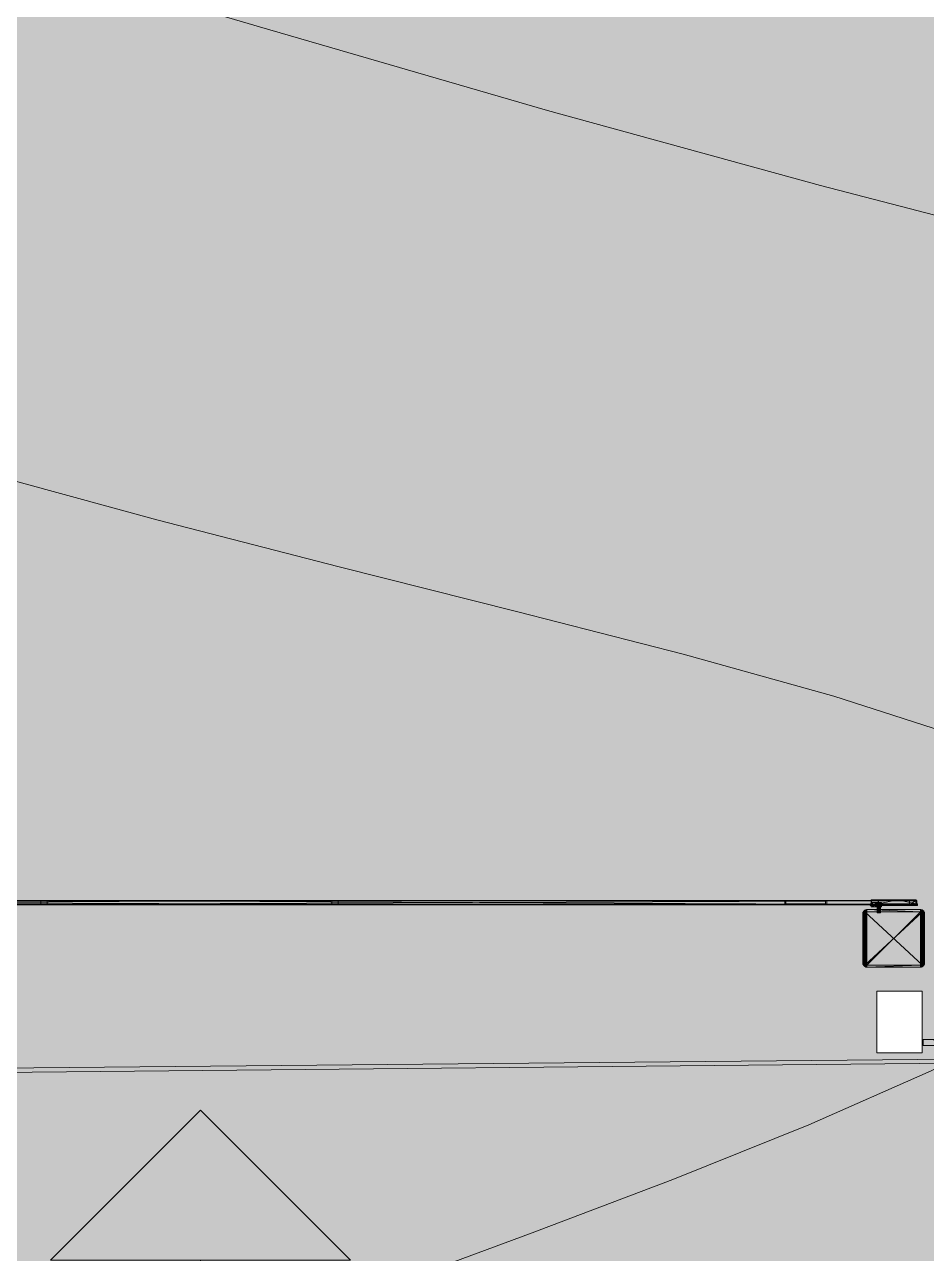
# Model space of a CAD drawing. Header units: millimetres. Extents: x 132836 to 1862386, y -330276 to -143438.
# Drawn here: x 418491 to 423754, y -272666 to -265493 of the extents above; entities that cross this region are included whole.
import ezdxf

# ---------------------------------------------------------------- set-up
doc = ezdxf.new("R2010")
doc.units = ezdxf.units.MM
doc.header["$MEASUREMENT"] = 0
doc.linetypes.add('HIDDEN', pattern=[0.375, 0.25, -0.125])
doc.linetypes.add('Wipeout_Contour', pattern=[1000, 0, -1000])
for name, color, linetype in [('Divers - Dessin général', 7, 'Continuous'), ('Nouveau_0', 7, 'Continuous'), ('Nouveau_CN_01_00', 7, 'Continuous'), ('Nouveau_CN_02_00', 7, 'Continuous'), ('Structure - Murs extérieurs', 7, 'Continuous')]:
    doc.layers.add(name, color=color, linetype=linetype)

# ---------------------------------------------------------------- blocks, each defined once
blk = doc.blocks.new('Ligne_6_7', base_point=(419517.5, -275066.1))
at = {"linetype": 'Continuous', "lineweight": 5, "true_color": 0x990000}
blk.add_hatch(color=14, dxfattribs=at).paths.add_polyline_path([(419517.5, -271830.4), (418642.5, -272705.4), (420392.5, -272705.4)])
at = {"color": 14, "linetype": 'Continuous', "lineweight": 5, "true_color": 0x990000}
for p, q in [((419517.5, -271830.4), (418642.5, -272705.4)), ((419517.5, -271830.4), (420392.5, -272705.4)), ((420392.5, -272705.4), (418642.5, -272705.4))]:
    blk.add_line(p, q, dxfattribs=at)
at = {"color": 12, "linetype": 'HIDDEN', "lineweight": 5, "true_color": 0xcc0000}
blk.add_line((419517.5, -275066.1), (419517.5, -272705.4), dxfattribs=at)

msp = doc.modelspace()

# ---------------------------------------------------------------- hatches: boundary and pattern name
at = {"linetype": 'Continuous', "lineweight": 0, "true_color": 0x6f6f6f}
h = msp.add_hatch(color=8, dxfattribs=at)
h.paths.add_polyline_path([(360547.961, -295062.571), (487920.34, -293826.868), (487920.34, -270902.734), (487462.568, -270902.734), (472913.119, -271040.575), (472913.119, -163437.635), (371855.719, -163437.635), (371855.719, -271040.575), (371882.482, -271040.57), (371882.665, -272000.514, -0.40942736), (367883.201, -275935.042), (360547.961, -275935.042)])
h.paths.add_polyline_path([(377135.103, -260639.953), (373845.103, -260639.953), (373845.103, -248364.953), (373845.103, -243089.974), (373845.103, -242189.974), (377135.103, -242189.974)], flags=0)
h.paths.add_polyline_path([(380202.952, -171995.57), (431505.799, -171995.57), (464309.564, -171995.57), (464309.564, -262465.571), (462925.553, -262565.571), (438593.575, -262550.571), (437925.553, -262550.571), (436549.587, -262550.571), (436549.587, -189810.571), (412055.061, -189810.571), (412055.061, -201780.57), (412055.061, -204495.57), (415454.069, -204495.57), (415454.069, -208495.57), (415454.069, -218295.57), (405655.061, -218295.57), (405655.061, -222495.57), (415474.561, -222495.57), (415474.561, -260810.571), (380202.952, -260810.571), (380202.952, -230015.57), (380202.952, -193810.571)], flags=0)
h.paths.add_polyline_path([(381436.562, -269433.913, -0.09031866), (381558.292, -268727.623, -0.20144873), (382612.158, -267592.74, -0.10421145), (383417.525, -267415.055), (384017.498, -267409.371, -0.10404461), (384824.873, -267571.244, -0.23825546), (385983.776, -268953.318, -0.05518862), (386036.355, -269390.334), (386038.45, -269611.438), (386050.565, -270890.267), (385792.102, -271892.761, -0.26794919), (384069.602, -272909.124), (383469.629, -272914.808, -0.19371746), (382078.771, -272370.185, -0.07056876), (381728.183, -271931.262, -0.1316525), (381450.772, -270933.845)], flags=0)
h.paths.add_polyline_path([(394027.271, -275599.002, -0.4157911), (392016.505, -273599.031), (392016.505, -273452.052), (392030.007, -267377.824, -0.3805567), (394016.505, -265609.826), (394094.233, -265609.826), (394094.233, -270609.826), (409094.233, -270609.826), (409094.233, -265609.826), (414055.71, -265609.826, -0.41421356), (415555.71, -267109.826), (415555.71, -273660.699, -0.34550161), (413836.804, -275433.432)], flags=0)
h.paths.add_polyline_path([(424209.612, -271504.083, -0.13447393), (423930.467, -270484.937), (423930.467, -268984.937, -0.41421356), (425930.467, -266984.937), (426530.467, -266984.937, -0.41421356), (428530.467, -268984.937), (428530.467, -270484.937, -0.12882035), (428273.55, -271465.581, -0.27093629), (426530.467, -272484.937), (425930.467, -272484.937, -0.26498)], flags=0)
h.paths.add_polyline_path([(436562.206, -273329.325), (436569.468, -267730.336, -0.09856151), (436800.237, -266943.721), (436817.2, -266951.545, -0.258849), (438654.998, -265605.827), (438652.661, -265587.294), (439337.088, -265587.294), (439337.088, -265687.294), (439337.088, -270687.294), (469237.088, -270687.294), (469237.088, -265687.294), (470907.523, -265687.294), (472885.813, -265687.294), (472885.813, -267687.294), (472885.813, -271062.255, 0.00134576), (472885.842, -271073.021), (472896.728, -273095.233, -0.41421356), (470907.523, -275105.97), (462184.053, -275105.97, -0.00518896), (462130.957, -275116.103), (454147.511, -275196.191), (438770.531, -275253.24, -0.38655333), (436572.608, -273475.385, -0.02518922)], flags=0)

# ---------------------------------------------------------------- linework, layer by layer
at = {"color": 7, "linetype": 'Continuous', "lineweight": 20, "flags": 128}
for points in [[(415733.349, -270606.21), (420283.152, -270606.21)], [(415733.349, -270627.746), (420283.152, -270606.21)], [(420284.097, -270608.61), (415740.301, -270608.61)], [(415740.301, -270610.603), (420284.097, -270627.81)], [(418585.914, -270608.61), (418584.968, -270606.21)], [(418622.786, -270606.21), (418584.968, -270606.21)], [(418584.968, -270606.21), (418584.968, -270630.21)], [(418585.914, -270608.61), (418584.968, -270630.21)], [(418622.786, -270606.21), (418585.914, -270608.61)], [(418621.841, -270608.61), (418585.914, -270608.61)], [(418585.914, -270608.61), (418585.914, -270627.81)], [(418621.841, -270608.746), (418585.914, -270608.61)], [(418585.914, -270608.61), (418621.841, -270608.61)], [(418585.914, -270627.81), (418585.914, -270608.61)], [(418621.841, -270608.61), (418622.786, -270606.21)], [(418621.841, -270608.61), (423165.637, -270608.61)], [(418621.841, -270627.81), (418621.841, -270608.61)], [(418621.841, -270608.61), (418621.841, -270627.81)], [(418622.786, -270630.21), (418621.841, -270608.61)], [(423165.637, -270610.603), (418621.841, -270627.81)], [(423172.589, -270606.21), (418622.786, -270606.21)], [(423172.589, -270627.746), (418622.786, -270606.21)], [(418622.786, -270606.21), (418622.786, -270630.21)], [(418724.988, -270605.01), (418696.623, -270606.21)], [(418696.623, -270605.01), (418696.623, -270606.21)], [(418724.988, -270605.01), (418696.623, -270605.01)], [(418724.988, -270606.21), (418696.623, -270606.21)], [(418724.988, -270606.21), (418724.988, -270605.01)], [(420180.95, -270605.01), (420209.315, -270606.21)], [(420180.95, -270606.21), (420180.95, -270605.01)], [(420180.95, -270605.01), (420209.315, -270605.01)], [(420180.95, -270606.21), (420209.315, -270606.21)], [(420209.315, -270605.01), (420209.315, -270606.21)], [(420283.152, -270606.21), (420320.97, -270606.21)], [(420283.152, -270606.21), (420320.024, -270608.61)], [(420284.097, -270608.61), (420283.152, -270606.21)], [(420283.152, -270606.21), (420283.152, -270630.21)], [(420283.152, -270630.21), (420284.097, -270608.61)], [(420284.097, -270608.61), (420320.024, -270608.61)], [(420284.097, -270608.746), (420320.024, -270608.61)], [(420284.097, -270627.81), (420284.097, -270608.61)], [(420320.024, -270608.61), (420284.097, -270608.61)], [(420284.097, -270608.61), (420284.097, -270627.81)], [(420320.024, -270608.61), (420320.97, -270606.21)], [(420320.024, -270608.61), (420320.024, -270627.81)], [(420320.024, -270608.61), (420320.97, -270630.21)], [(420320.024, -270627.81), (420320.024, -270608.61)], [(420320.97, -270606.21), (420320.97, -270630.21)], [(422928.892, -270606.21), (423172.589, -270606.21)], [(423172.589, -270608.494), (422928.892, -270609.648)], [(423140.633, -270608.61), (422934.129, -270608.61)], [(423172.589, -270606.21), (422962.439, -270606.21)], [(423165.637, -270608.61), (423692.101, -270608.61)], [(423692.101, -270608.61), (423165.637, -270610.603)], [(423693.049, -270606.21), (423172.589, -270606.21)], [(423474.349, -270601.41), (423453.541, -270601.41), (423432.745, -270601.41)], [(423432.745, -270625.41), (423432.745, -270601.41)], [(423434.629, -270606.21), (423432.745, -270601.41)], [(423434.629, -270606.21), (423432.745, -270625.41)], [(423474.349, -270601.41), (423434.629, -270606.21)], [(423453.541, -270601.41), (423434.629, -270606.21)], [(423472.453, -270606.21), (423434.629, -270606.21)], [(423434.629, -270630.21), (423434.629, -270606.21)], [(423472.453, -270606.21), (423474.349, -270601.41)], [(423472.453, -270606.21), (423472.453, -270630.21)], [(423474.349, -270625.41), (423472.453, -270606.21)], [(423474.349, -270601.41), (423584.641, -270601.41), (423694.933, -270601.41)], [(423694.933, -270625.41), (423584.641, -270601.41), (423474.349, -270625.41)], [(423474.349, -270601.41), (423474.349, -270625.41)], [(423693.049, -270606.21), (423655.225, -270630.21)], [(423655.225, -270606.21), (423655.225, -270630.21)], [(423693.049, -270606.21), (423655.225, -270606.21)], [(423692.101, -270608.61), (423692.101, -270627.81)], [(423698.557, -270630.21), (423693.049, -270606.21)], [(423698.557, -270606.21), (423693.049, -270606.21)], [(423693.049, -270630.21), (423693.049, -270606.21)], [(423693.049, -270606.21), (423693.049, -270630.21)], [(423694.933, -270601.41), (423694.933, -270625.41)], [(423698.557, -270630.21), (423698.557, -270606.21)], [(415733.349, -270630.21), (420283.152, -270630.21)], [(420284.097, -270627.81), (415740.301, -270627.81)], [(418621.841, -270627.81), (418584.968, -270630.21)], [(418585.914, -270627.81), (418584.968, -270630.21)], [(418622.786, -270630.21), (418584.968, -270630.21)], [(418585.914, -270627.81), (418621.841, -270627.81)], [(418621.841, -270627.81), (418585.914, -270627.81)], [(418621.841, -270627.81), (423165.637, -270627.81)], [(418622.786, -270630.21), (418621.841, -270627.81)], [(423172.589, -270630.21), (418622.786, -270630.21)], [(419905.211, -270631.41), (420109.257, -270630.21)], [(419905.211, -270630.21), (419905.211, -270631.41)], [(419905.211, -270630.21), (420109.257, -270630.21)], [(420109.257, -270631.41), (419905.211, -270631.41)], [(420109.257, -270630.21), (420109.257, -270631.41)], [(420137.622, -270630.21), (420109.257, -270630.21)], [(420109.257, -270631.243), (420137.622, -270631.41)], [(420137.622, -270631.41), (420109.257, -270631.41)], [(420137.622, -270631.41), (420137.622, -270630.21)], [(420283.152, -270630.21), (420284.097, -270627.81)], [(420283.152, -270630.21), (420320.97, -270630.21)], [(420320.024, -270627.81), (420284.097, -270627.81)], [(420284.097, -270627.81), (420320.024, -270627.81)], [(420284.097, -270627.81), (420320.97, -270630.21)], [(420320.024, -270627.81), (420320.97, -270630.21)], [(422928.892, -270630.21), (423146.515, -270630.21)], [(423165.637, -270625.952), (422934.129, -270625.076)], [(423165.637, -270627.81), (422934.129, -270627.81)], [(423165.637, -270627.81), (422965.875, -270627.81)], [(423165.637, -270627.81), (423692.101, -270627.81)], [(423693.049, -270630.21), (423172.589, -270627.746)], [(423693.049, -270630.21), (423172.589, -270630.21)], [(423383.377, -270971.406), (423383.557, -270679.878)], [(423384.169, -270977.226), (423383.557, -270679.878)], [(423383.557, -270974.142), (423383.557, -270679.878)], [(423384.169, -270977.226), (423384.169, -270676.794)], [(423385.189, -270980.202), (423384.169, -270676.794)], [(423385.189, -270980.202), (423385.189, -270673.818)], [(423386.569, -270983.022), (423385.189, -270673.818)], [(423386.569, -270983.022), (423388.321, -270668.382)], [(423386.569, -270983.022), (423386.569, -270670.998)], [(423388.321, -270985.638), (423388.321, -270668.382)], [(423390.397, -270988.002), (423388.321, -270668.382)], [(423390.397, -270988.002), (423390.397, -270666.018)], [(423392.749, -270990.078), (423390.397, -270666.018)], [(423392.749, -270990.078), (423395.365, -270662.202)], [(423392.749, -270990.078), (423392.749, -270663.954)], [(423396.985, -270677.01), (423395.365, -270662.202)], [(423397.861, -270675.702), (423395.365, -270662.202)], [(423395.785, -270679.902), (423395.365, -270662.202)], [(423396.289, -270678.414), (423395.365, -270662.202)], [(423395.377, -270683.01), (423395.365, -270662.202)], [(423395.485, -270681.45), (423395.365, -270662.202)], [(423395.365, -270991.818), (423395.377, -270971.01), (423395.377, -270683.01), (423395.485, -270681.45), (423395.785, -270679.902), (423396.289, -270678.414), (423396.985, -270677.01), (423397.861, -270675.702), (423398.893, -270674.526), (423400.081, -270673.494), (423401.377, -270672.618), (423402.793, -270671.922), (423404.269, -270671.418), (423405.817, -270671.118), (423407.377, -270671.01), (423719.377, -270671.01)], [(423395.377, -270671.01), (423731.377, -270983.01)], [(423395.377, -270671.01), (423395.377, -270983.01)], [(423395.377, -270983.01), (423395.377, -270671.01)], [(423395.377, -270671.01), (423731.377, -270671.01)], [(423395.377, -270671.01), (423731.377, -270671.01)], [(423395.377, -270671.01), (423731.377, -270671.01)], [(423395.377, -270983.01), (423731.377, -270671.01)], [(423395.377, -270671.01), (423395.377, -270983.01)], [(423395.377, -270683.01), (423395.377, -270971.01), (423395.485, -270972.582)], [(423395.785, -270974.118), (423395.485, -270681.45)], [(423395.485, -270972.582), (423395.485, -270681.45)], [(423396.289, -270975.606), (423395.785, -270679.902)], [(423395.785, -270974.118), (423395.785, -270679.902)], [(423396.289, -270975.606), (423396.289, -270678.414)], [(423396.985, -270977.01), (423396.289, -270678.414)], [(423397.861, -270978.318), (423396.985, -270677.01)], [(423396.985, -270977.01), (423396.985, -270677.01)], [(423397.861, -270675.702), (423398.185, -270660.81)], [(423397.861, -270978.318), (423397.861, -270675.702)], [(423398.893, -270979.494), (423397.861, -270675.702)], [(423398.893, -270674.526), (423398.185, -270660.81)], [(423400.081, -270673.494), (423398.185, -270660.81)], [(423398.893, -270979.494), (423398.893, -270674.526)], [(423400.081, -270980.526), (423398.893, -270674.526)], [(423400.081, -270673.494), (423401.161, -270659.802)], [(423401.377, -270981.402), (423400.081, -270673.494)], [(423400.081, -270980.526), (423400.081, -270673.494)], [(423402.793, -270671.922), (423401.161, -270659.802)], [(423401.377, -270672.618), (423401.161, -270659.802)], [(423402.793, -270982.098), (423401.377, -270672.618)], [(423401.377, -270981.402), (423401.377, -270672.618)], [(423402.793, -270671.922), (423404.245, -270659.19)], [(423402.793, -270982.098), (423402.793, -270671.922)], [(423404.269, -270982.602), (423402.793, -270671.922)], [(423405.817, -270671.118), (423404.245, -270659.19)], [(423404.269, -270671.418), (423404.245, -270659.19)], [(423404.269, -270982.602), (423404.269, -270671.418)], [(423405.817, -270982.914), (423404.269, -270671.418)], [(423405.817, -270671.118), (423406.993, -270659.01)], [(423405.817, -270982.914), (423405.817, -270671.118)], [(423407.377, -270983.01), (423405.817, -270671.118)], [(423406.993, -270659.01), (423719.377, -270671.01), (423720.949, -270671.118), (423722.485, -270671.418), (423723.973, -270671.922), (423725.377, -270672.618), (423726.685, -270673.494), (423727.861, -270674.526), (423728.905, -270675.702), (423729.769, -270677.01), (423730.465, -270678.414), (423730.969, -270679.902), (423731.281, -270681.45), (423731.377, -270683.01), (423731.377, -270971.01), (423731.389, -270991.818)], [(423407.377, -270671.01), (423406.993, -270659.01)], [(423407.377, -270983.01), (423719.377, -270671.01)], [(423407.377, -270983.01), (423407.377, -270671.01)], [(423425.185, -270635.01), (423425.185, -270630.21), (423425.185, -270625.41)], [(423425.185, -270625.41), (423432.745, -270625.41)], [(423432.745, -270625.41), (423425.185, -270630.21)], [(423425.185, -270630.21), (423434.629, -270630.21), (423472.453, -270630.21), (423481.909, -270630.21)], [(423434.629, -270630.21), (423425.185, -270635.01)], [(423481.909, -270630.21), (423425.185, -270635.01)], [(423481.909, -270635.01), (423425.185, -270635.01)], [(423461.377, -270642.21), (423431.377, -270618.21)], [(423461.377, -270618.21), (423431.377, -270618.21)], [(423431.377, -270618.21), (423431.377, -270642.21)], [(423431.377, -270642.21), (423461.377, -270642.21)], [(423434.629, -270630.21), (423432.745, -270625.41)], [(423472.453, -270626.095), (423434.629, -270630.21)], [(423440.461, -270618.21), (423461.377, -270618.21)], [(423440.461, -270618.21), (423461.377, -270618.21)], [(423461.377, -270618.21), (423440.461, -270642.21)], [(423440.461, -270642.21), (423440.461, -270618.21)], [(423440.461, -270642.21), (423461.377, -270642.21)], [(423461.377, -270618.21), (423491.377, -270618.21)], [(423491.377, -270642.21), (423461.377, -270618.21)], [(423461.377, -270642.21), (423461.377, -270618.21)], [(423461.377, -270642.21), (423461.377, -270618.21)], [(423461.377, -270642.21), (423491.377, -270642.21)], [(423466.813, -270630.09), (423467.173, -270627.834), (423468.169, -270626.286), (423469.717, -270625.674)], [(423467.173, -270627.606), (423466.813, -270630.09)], [(423466.813, -270678.21), (423466.813, -270654.21), (423466.813, -270651.066), (423466.813, -270647.97), (423466.813, -270644.982), (423466.813, -270642.15), (423466.813, -270639.522), (423466.813, -270637.158), (423466.813, -270635.07), (423466.813, -270633.318), (423466.813, -270631.926), (423466.813, -270630.906), (423466.813, -270630.294), (423466.813, -270630.09)], [(423466.813, -270630.09), (423467.113, -270632.574)], [(423466.813, -270630.294), (423467.113, -270632.766), (423468.037, -270635.082), (423469.537, -270637.074), (423471.517, -270638.61), (423473.809, -270639.594), (423476.293, -270639.954), (423478.777, -270639.666), (423481.105, -270638.742), (423483.121, -270637.242), (423484.669, -270635.286), (423485.653, -270633.006), (423486.013, -270630.534)], [(423467.113, -270632.574), (423466.813, -270630.294)], [(423466.813, -270630.906), (423467.113, -270633.318), (423468.037, -270635.574), (423469.537, -270637.518), (423471.517, -270639.018), (423473.809, -270639.978), (423476.293, -270640.326), (423478.777, -270640.038), (423481.105, -270639.138), (423483.121, -270637.686), (423484.669, -270635.778), (423485.653, -270633.546), (423486.013, -270631.146)], [(423468.037, -270634.902), (423467.113, -270632.766), (423466.813, -270630.906)], [(423466.813, -270631.926), (423467.113, -270634.23), (423468.037, -270636.378), (423469.537, -270638.238), (423471.517, -270639.678), (423473.809, -270640.59), (423476.293, -270640.926), (423478.777, -270640.65), (423481.105, -270639.786), (423483.121, -270638.406), (423484.669, -270636.582), (423485.653, -270634.446), (423486.013, -270632.154)], [(423469.537, -270636.906), (423468.037, -270635.082), (423467.113, -270633.318), (423466.813, -270631.926)], [(423466.813, -270678.21), (423467.113, -270654.294), (423467.113, -270651.39), (423467.113, -270648.618), (423467.113, -270645.93), (423467.113, -270643.398), (423467.113, -270641.046), (423467.113, -270638.922), (423467.113, -270637.05), (423467.113, -270635.478), (423467.113, -270634.23), (423467.113, -270633.318), (423467.113, -270632.766), (423467.113, -270632.574)], [(423466.813, -270633.318), (423467.113, -270635.478), (423468.037, -270637.494), (423469.537, -270639.246), (423471.517, -270640.59), (423473.809, -270641.442), (423476.293, -270641.754), (423478.777, -270641.502), (423481.105, -270640.698), (423483.121, -270639.39), (423484.669, -270637.686), (423485.653, -270635.682), (423486.013, -270633.534)], [(423469.537, -270637.074), (423468.037, -270635.574), (423467.113, -270634.23), (423466.813, -270633.318)], [(423466.813, -270635.07), (423467.113, -270637.05), (423468.037, -270638.898), (423469.537, -270640.494), (423471.517, -270641.73), (423473.809, -270642.522), (423476.293, -270642.798), (423478.777, -270642.57), (423481.105, -270641.826), (423483.121, -270640.638), (423484.669, -270639.066), (423485.653, -270637.242), (423486.013, -270635.262)], [(423469.537, -270637.518), (423468.037, -270636.378), (423467.113, -270635.478), (423466.813, -270635.07)], [(423469.537, -270638.238), (423468.037, -270637.494), (423467.113, -270637.05), (423466.813, -270637.158)], [(423466.813, -270637.158), (423467.113, -270638.922), (423468.037, -270640.566), (423469.537, -270641.994), (423471.517, -270643.086), (423473.809, -270643.794), (423476.293, -270644.046), (423478.777, -270643.83), (423481.105, -270643.17), (423483.121, -270642.114), (423484.669, -270640.722), (423485.653, -270639.09), (423486.013, -270637.326)], [(423469.537, -270639.246), (423468.037, -270638.898), (423467.113, -270638.922), (423466.813, -270639.522)], [(423466.813, -270639.522), (423467.113, -270641.046), (423468.037, -270642.462), (423469.537, -270643.686), (423471.517, -270644.634), (423473.809, -270645.234), (423476.293, -270645.462), (423478.777, -270645.282), (423481.105, -270644.706), (423483.121, -270643.794), (423484.669, -270642.594), (423485.653, -270641.19), (423486.013, -270639.678)], [(423469.537, -270640.494), (423468.037, -270640.566), (423467.113, -270641.046), (423466.813, -270642.15)], [(423471.517, -270641.73), (423469.537, -270641.994), (423468.037, -270642.462), (423467.113, -270643.398), (423466.813, -270644.982)], [(423466.813, -270642.15), (423467.113, -270643.398), (423468.037, -270644.562), (423469.537, -270645.57), (423471.517, -270646.35), (423473.809, -270646.842), (423476.293, -270647.022), (423478.777, -270646.878), (423481.105, -270646.41), (423483.121, -270645.654), (423484.669, -270644.67), (423485.653, -270643.518), (423486.013, -270642.27)], [(423471.517, -270643.086), (423469.537, -270643.686), (423468.037, -270644.562), (423467.113, -270645.93), (423466.813, -270647.97)], [(423466.813, -270644.982), (423467.113, -270645.93), (423468.037, -270646.83), (423469.537, -270647.598), (423471.517, -270648.186), (423473.809, -270648.57), (423476.293, -270648.702), (423478.777, -270648.594), (423481.105, -270648.234), (423483.121, -270647.658), (423484.669, -270646.914), (423485.653, -270646.026), (423486.013, -270645.078)], [(423469.537, -270645.57), (423468.037, -270646.83), (423467.113, -270648.618), (423466.813, -270651.066)], [(423469.537, -270647.598), (423468.037, -270649.218), (423467.113, -270651.39), (423466.813, -270654.21)], [(423466.813, -270647.97), (423467.113, -270648.618), (423468.037, -270649.218), (423469.537, -270649.734), (423471.517, -270650.142), (423473.809, -270650.394), (423476.293, -270650.49), (423478.777, -270650.418), (423481.105, -270650.166), (423483.121, -270649.782), (423484.669, -270649.266), (423485.653, -270648.678), (423486.013, -270648.03)], [(423466.813, -270651.066), (423467.113, -270651.39), (423468.037, -270651.69), (423469.537, -270651.954), (423471.517, -270652.158), (423473.809, -270652.29), (423476.293, -270652.338), (423478.777, -270652.29), (423481.105, -270652.17), (423483.121, -270651.978), (423484.669, -270651.726), (423485.653, -270651.414), (423486.013, -270651.09)], [(423466.813, -270654.21), (423467.113, -270654.294), (423468.037, -270654.366), (423469.537, -270654.426), (423471.517, -270654.486), (423473.809, -270654.51), (423476.293, -270654.522), (423478.777, -270654.51), (423481.105, -270654.486), (423483.121, -270654.438), (423484.669, -270654.366), (423485.653, -270654.294), (423486.013, -270654.21)], [(423466.813, -270678.21), (423467.113, -270678.21), (423468.037, -270678.21), (423469.537, -270678.21), (423471.517, -270678.21), (423473.809, -270678.21), (423476.293, -270678.21), (423478.777, -270678.21), (423481.105, -270678.21), (423483.121, -270678.21), (423484.669, -270678.21), (423485.653, -270678.21), (423486.013, -270678.21)], [(423466.813, -270678.21), (423467.113, -270678.21), (423468.037, -270678.21), (423469.537, -270678.21), (423471.517, -270678.21), (423473.809, -270678.21), (423476.293, -270678.21), (423478.777, -270678.21), (423481.105, -270678.21), (423483.121, -270678.21), (423484.669, -270678.21), (423485.653, -270678.21), (423486.013, -270678.21)], [(423486.001, -270630.413), (423485.725, -270628.062), (423484.789, -270625.758), (423483.289, -270623.754), (423481.321, -270622.218), (423479.017, -270621.234), (423476.545, -270620.874), (423474.049, -270621.174), (423471.721, -270622.098), (423469.717, -270623.586), (423468.169, -270625.542), (423467.173, -270627.834), (423466.826, -270630.202)], [(423466.828, -270630.217), (423467.173, -270628.506), (423468.169, -270627.498), (423469.717, -270627.462)], [(423485.961, -270630.691), (423485.725, -270628.734), (423484.789, -270626.49), (423483.289, -270624.546), (423481.321, -270623.046), (423479.017, -270622.086), (423476.545, -270621.738), (423474.049, -270622.026), (423471.721, -270622.926), (423469.717, -270624.378), (423468.169, -270626.286), (423467.173, -270628.506), (423466.868, -270630.542)], [(423466.882, -270630.662), (423467.173, -270629.634), (423468.169, -270629.166), (423469.717, -270629.706)], [(423485.892, -270631.168), (423485.725, -270629.85), (423484.789, -270627.69), (423483.289, -270625.83), (423481.321, -270624.402), (423479.017, -270623.478), (423476.545, -270623.154), (423474.049, -270623.418), (423471.721, -270624.282), (423469.717, -270625.674), (423468.169, -270627.498), (423467.173, -270629.634), (423466.938, -270631.128)], [(423466.99, -270631.554), (423467.173, -270631.17), (423468.169, -270631.266), (423469.717, -270632.37)], [(423485.791, -270631.863), (423485.725, -270631.374), (423484.789, -270629.358), (423483.289, -270627.606), (423481.321, -270626.262), (423479.017, -270625.41), (423476.545, -270625.098), (423474.049, -270625.35), (423471.721, -270626.154), (423469.717, -270627.462), (423468.169, -270629.166), (423467.173, -270631.17), (423467.04, -270631.966)], [(423467.173, -270627.606), (423467.113, -270632.574)], [(423467.113, -270632.574), (423468.037, -270634.902)], [(423467.113, -270678.21), (423468.037, -270654.366), (423468.037, -270651.69), (423468.037, -270649.218), (423468.037, -270646.83), (423468.037, -270644.562), (423468.037, -270642.462), (423468.037, -270640.566), (423468.037, -270638.898), (423468.037, -270637.494), (423468.037, -270636.378), (423468.037, -270635.574), (423468.037, -270635.082), (423468.037, -270634.902)], [(423469.537, -270649.734), (423468.037, -270651.69), (423467.113, -270654.294)], [(423467.113, -270678.21), (423467.113, -270654.294)], [(423467.173, -270627.606), (423468.169, -270625.542), (423469.717, -270624.378)], [(423468.169, -270625.302), (423467.173, -270627.606)], [(423467.173, -270632.725), (423467.173, -270631.17), (423467.173, -270629.634), (423467.173, -270628.506), (423467.173, -270627.834), (423467.173, -270627.606)], [(423467.173, -270627.606), (423468.037, -270634.902)], [(423485.575, -270632.996), (423484.789, -270631.434), (423483.289, -270629.838), (423481.321, -270628.614), (423479.017, -270627.822), (423476.545, -270627.534), (423474.049, -270627.774), (423471.721, -270628.518), (423469.717, -270629.706), (423468.169, -270631.266), (423467.259, -270632.943)], [(423467.376, -270633.236), (423468.169, -270633.762), (423469.717, -270635.406)], [(423485.013, -270634.312), (423484.789, -270633.918), (423483.289, -270632.49), (423481.321, -270631.398), (423479.017, -270630.69), (423476.545, -270630.438), (423474.049, -270630.642), (423471.721, -270631.302), (423469.717, -270632.37), (423468.169, -270633.762), (423467.815, -270634.342)], [(423468.169, -270625.302), (423468.037, -270634.902)], [(423468.037, -270634.902), (423469.537, -270636.906)], [(423469.537, -270651.954), (423468.037, -270654.366)], [(423468.037, -270678.21), (423468.037, -270654.366)], [(423469.537, -270654.426), (423468.037, -270678.21)], [(423469.717, -270623.334), (423468.169, -270625.302)], [(423468.169, -270625.302), (423469.717, -270623.586)], [(423468.169, -270635.078), (423468.169, -270633.762), (423468.169, -270631.266), (423468.169, -270629.166), (423468.169, -270627.498), (423468.169, -270626.286), (423468.169, -270625.542), (423468.169, -270625.302)], [(423468.169, -270625.302), (423469.537, -270636.906)], [(423483.94, -270636.045), (423483.289, -270635.514), (423481.321, -270634.566), (423479.017, -270633.966), (423476.545, -270633.75), (423474.049, -270633.93), (423471.721, -270634.494), (423469.717, -270635.406), (423468.893, -270636.045)], [(423469.717, -270623.334), (423469.537, -270636.906)], [(423469.537, -270678.21), (423469.537, -270654.426), (423469.537, -270651.954), (423469.537, -270649.734), (423469.537, -270647.598), (423469.537, -270645.57), (423469.537, -270643.686), (423469.537, -270641.994), (423469.537, -270640.494), (423469.537, -270639.246), (423469.537, -270638.238), (423469.537, -270637.518), (423469.537, -270637.074), (423469.537, -270636.906)], [(423469.537, -270636.906), (423471.517, -270638.61), (423473.809, -270639.978), (423476.293, -270640.926)], [(423469.537, -270637.074), (423471.517, -270639.018), (423473.809, -270640.59), (423476.293, -270641.754)], [(423469.537, -270637.518), (423471.517, -270639.678), (423473.809, -270641.442), (423476.293, -270642.798)], [(423486.013, -270654.21), (423485.653, -270651.414), (423484.669, -270649.266), (423483.121, -270647.658), (423481.105, -270646.41), (423478.777, -270645.282), (423476.293, -270644.046), (423473.809, -270642.522), (423471.517, -270640.59), (423469.537, -270638.238)], [(423485.653, -270654.294), (423484.669, -270651.726), (423483.121, -270649.782), (423481.105, -270648.234), (423478.777, -270646.878), (423476.293, -270645.462), (423473.809, -270643.794), (423471.517, -270641.73), (423469.537, -270639.246)], [(423481.105, -270654.486), (423478.777, -270652.29), (423476.293, -270650.49), (423473.809, -270648.57), (423471.517, -270646.35), (423469.537, -270643.686)], [(423478.777, -270654.51), (423476.293, -270652.338), (423473.809, -270650.394), (423471.517, -270648.186), (423469.537, -270645.57)], [(423476.293, -270654.522), (423473.809, -270652.29), (423471.517, -270650.142), (423469.537, -270647.598)], [(423473.809, -270654.51), (423471.517, -270652.158), (423469.537, -270649.734)], [(423471.517, -270654.486), (423469.537, -270651.954)], [(423471.517, -270678.21), (423469.537, -270654.426)], [(423476.545, -270620.61), (423474.049, -270621.174), (423471.721, -270622.926), (423469.717, -270625.674)], [(423476.545, -270620.874), (423474.049, -270622.026), (423471.721, -270624.282), (423469.717, -270627.462)], [(423474.049, -270620.91), (423471.721, -270622.098), (423469.717, -270624.378)], [(423476.545, -270621.738), (423474.049, -270623.418), (423471.721, -270626.154), (423469.717, -270629.706)], [(423471.721, -270621.834), (423469.717, -270623.586)], [(423476.545, -270623.154), (423474.049, -270625.35), (423471.721, -270628.518), (423469.717, -270632.37)], [(423469.717, -270637.048), (423469.717, -270635.406), (423469.717, -270632.37), (423469.717, -270629.706), (423469.717, -270627.462), (423469.717, -270625.674), (423469.717, -270624.378), (423469.717, -270623.586), (423469.717, -270623.334)], [(423469.717, -270623.334), (423471.517, -270638.466)], [(423476.545, -270625.098), (423474.049, -270627.774), (423471.721, -270631.302), (423469.717, -270635.406)], [(423476.545, -270627.534), (423474.049, -270630.642), (423471.721, -270634.494), (423470.305, -270637.511)], [(423481.624, -270638.2), (423481.321, -270638.082), (423479.017, -270637.578), (423476.545, -270637.398), (423474.049, -270637.554), (423471.721, -270638.01), (423471.192, -270638.21)], [(423476.545, -270630.438), (423474.049, -270633.93), (423471.721, -270638.01), (423471.514, -270638.463)], [(423471.721, -270621.834), (423471.517, -270638.466)], [(423471.517, -270678.21), (423471.517, -270654.486), (423471.517, -270652.158), (423471.517, -270650.142), (423471.517, -270648.186), (423471.517, -270646.35), (423471.517, -270644.634), (423471.517, -270643.086), (423471.517, -270641.73), (423471.517, -270640.59), (423471.517, -270639.678), (423471.517, -270639.018), (423471.517, -270638.61), (423471.517, -270638.466)], [(423471.517, -270638.466), (423473.809, -270639.594), (423476.293, -270640.326)], [(423471.517, -270638.466), (423473.809, -270639.45), (423473.809, -270639.594), (423473.809, -270639.978), (423473.809, -270640.59), (423473.809, -270641.442), (423473.809, -270642.522), (423473.809, -270643.794), (423473.809, -270645.234), (423473.809, -270646.842), (423473.809, -270648.57), (423473.809, -270650.394), (423473.809, -270652.29), (423473.809, -270654.51), (423473.809, -270678.21)], [(423471.517, -270638.466), (423473.809, -270639.45)], [(423484.669, -270654.366), (423483.121, -270651.978), (423481.105, -270650.166), (423478.777, -270648.594), (423476.293, -270647.022), (423473.809, -270645.234), (423471.517, -270643.086)], [(423483.121, -270654.438), (423481.105, -270652.17), (423478.777, -270650.418), (423476.293, -270648.702), (423473.809, -270646.842), (423471.517, -270644.634)], [(423473.809, -270678.21), (423471.517, -270654.486)], [(423474.049, -270620.91), (423471.721, -270621.834)], [(423471.721, -270638.553), (423471.721, -270638.01), (423471.721, -270634.494), (423471.721, -270631.302), (423471.721, -270628.518), (423471.721, -270626.154), (423471.721, -270624.282), (423471.721, -270622.926), (423471.721, -270622.098), (423471.721, -270621.834)], [(423471.721, -270621.834), (423473.809, -270639.45)], [(423474.349, -270625.41), (423472.453, -270630.21)], [(423481.909, -270625.41), (423472.453, -270630.21)], [(423479.017, -270630.69), (423476.545, -270633.75), (423474.049, -270637.554), (423473.164, -270639.173)], [(423474.049, -270620.91), (423473.809, -270639.45)], [(423478.777, -270678.21), (423476.293, -270654.522), (423476.293, -270652.338), (423476.293, -270650.49), (423476.293, -270648.702), (423476.293, -270647.022), (423476.293, -270645.462), (423476.293, -270644.046), (423476.293, -270642.798), (423476.293, -270641.754), (423476.293, -270640.926), (423476.293, -270640.326), (423476.293, -270639.954), (423476.293, -270639.81), (423473.809, -270639.45)], [(423473.809, -270639.45), (423476.293, -270639.954)], [(423473.809, -270639.45), (423476.293, -270639.81)], [(423476.293, -270678.21), (423473.809, -270654.51)], [(423476.545, -270620.61), (423474.049, -270620.91), (423474.049, -270621.174), (423474.049, -270622.026), (423474.049, -270623.418), (423474.049, -270625.35), (423474.049, -270627.774), (423474.049, -270630.642), (423474.049, -270633.93), (423474.049, -270637.554), (423474.049, -270639.485)], [(423474.049, -270620.91), (423476.293, -270639.81)], [(423474.349, -270625.41), (423481.909, -270625.41)], [(423475.162, -270639.646), (423476.545, -270637.398), (423479.017, -270633.966), (423481.321, -270631.398), (423483.289, -270629.838), (423484.789, -270629.358), (423485.725, -270629.85), (423485.946, -270630.792)], [(423476.545, -270620.61), (423476.293, -270639.81)], [(423476.293, -270640.926), (423478.777, -270640.038), (423481.105, -270638.742), (423483.121, -270637.086)], [(423476.293, -270641.754), (423478.777, -270640.65), (423481.105, -270639.138), (423483.121, -270637.242)], [(423476.293, -270642.798), (423478.777, -270641.502), (423481.105, -270639.786), (423483.121, -270637.686)], [(423476.293, -270644.046), (423478.777, -270642.57), (423481.105, -270640.698), (423483.121, -270638.406)], [(423476.293, -270640.326), (423478.777, -270639.666), (423481.105, -270638.586)], [(423476.293, -270639.954), (423478.777, -270639.51)], [(423476.293, -270639.81), (423478.777, -270639.51)], [(423476.293, -270678.21), (423476.293, -270654.522)], [(423476.413, -270651.078), (423476.413, -270654.21)], [(423483.289, -270625.83), (423481.321, -270623.046), (423479.017, -270621.234), (423476.545, -270620.61)], [(423476.545, -270620.61), (423476.545, -270620.874), (423476.545, -270621.738), (423476.545, -270623.154), (423476.545, -270625.098), (423476.545, -270627.534), (423476.545, -270630.438), (423476.545, -270633.75), (423476.545, -270637.398), (423476.545, -270639.779)], [(423479.017, -270620.97), (423476.545, -270620.61)], [(423476.545, -270620.61), (423478.777, -270639.51)], [(423483.289, -270627.606), (423481.321, -270624.402), (423479.017, -270622.086), (423476.545, -270620.874)], [(423483.289, -270629.838), (423481.321, -270626.262), (423479.017, -270623.478), (423476.545, -270621.738)], [(423481.321, -270628.614), (423479.017, -270625.41), (423476.545, -270623.154)], [(423481.321, -270631.398), (423479.017, -270627.822), (423476.545, -270625.098)], [(423479.017, -270630.69), (423476.545, -270627.534)], [(423477.661, -270639.645), (423479.017, -270637.578), (423481.321, -270634.566), (423483.289, -270632.49), (423484.789, -270631.434), (423485.725, -270631.374), (423485.826, -270631.617)], [(423479.017, -270620.97), (423478.777, -270639.51)], [(423478.777, -270639.51), (423481.105, -270638.586)], [(423478.777, -270643.83), (423481.105, -270641.826), (423483.121, -270639.39)], [(423478.777, -270678.21), (423478.777, -270654.51), (423478.777, -270652.29), (423478.777, -270650.418), (423478.777, -270648.594), (423478.777, -270646.878), (423478.777, -270645.282), (423478.777, -270643.83), (423478.777, -270642.57), (423478.777, -270641.502), (423478.777, -270640.65), (423478.777, -270640.038), (423478.777, -270639.666), (423478.777, -270639.51)], [(423486.013, -270651.09), (423485.653, -270648.678), (423484.669, -270646.914), (423483.121, -270645.654), (423481.105, -270644.706), (423478.777, -270643.83)], [(423481.105, -270678.21), (423478.777, -270654.51)], [(423479.017, -270620.97), (423479.017, -270621.234), (423479.017, -270622.086), (423479.017, -270623.478), (423479.017, -270625.41), (423479.017, -270627.822), (423479.017, -270630.69), (423479.017, -270633.966), (423479.017, -270637.578), (423479.017, -270639.415)], [(423483.289, -270624.546), (423481.321, -270622.218), (423479.017, -270620.97)], [(423479.017, -270620.97), (423481.105, -270638.586)], [(423480.933, -270638.654), (423481.321, -270638.082), (423483.289, -270635.514), (423484.789, -270633.918), (423485.338, -270633.552)], [(423481.321, -270621.954), (423481.105, -270638.586)], [(423481.105, -270638.586), (423483.121, -270637.086)], [(423481.105, -270638.586), (423481.105, -270638.742), (423481.105, -270639.138), (423481.105, -270639.786), (423481.105, -270640.698), (423481.105, -270641.826), (423481.105, -270643.17), (423481.105, -270644.706), (423481.105, -270646.41), (423481.105, -270648.234), (423481.105, -270650.166), (423481.105, -270652.17), (423481.105, -270654.486), (423481.105, -270678.21)], [(423481.105, -270643.17), (423483.121, -270640.638)], [(423486.013, -270648.03), (423485.653, -270646.026), (423484.669, -270644.67), (423483.121, -270643.794), (423481.105, -270643.17)], [(423483.121, -270678.21), (423481.105, -270654.486)], [(423481.321, -270621.954), (423481.321, -270622.218), (423481.321, -270623.046), (423481.321, -270624.402), (423481.321, -270626.262), (423481.321, -270628.614), (423481.321, -270631.398), (423481.321, -270634.566), (423481.321, -270638.082), (423481.321, -270638.425)], [(423483.289, -270623.754), (423481.321, -270621.954)], [(423481.321, -270621.954), (423483.121, -270637.086)], [(423483.289, -270623.514), (423481.321, -270621.954)], [(423481.909, -270625.41), (423702.505, -270625.41)], [(423702.505, -270630.21), (423481.909, -270625.41)], [(423481.909, -270625.41), (423481.909, -270630.21), (423481.909, -270635.01)], [(423481.909, -270630.21), (423702.505, -270630.21)], [(423702.505, -270635.01), (423481.909, -270630.21)], [(423702.505, -270635.01), (423481.909, -270635.01)], [(423483.289, -270623.514), (423483.121, -270637.086)], [(423486.013, -270632.154), (423485.653, -270633.546), (423484.669, -270635.286), (423483.121, -270637.086)], [(423486.013, -270633.534), (423485.653, -270634.446), (423484.669, -270635.778), (423483.121, -270637.242)], [(423484.669, -270635.118), (423483.121, -270637.086)], [(423486.013, -270635.262), (423485.653, -270635.682), (423484.669, -270636.582), (423483.121, -270637.686)], [(423483.121, -270637.086), (423483.121, -270637.242), (423483.121, -270637.686), (423483.121, -270638.406), (423483.121, -270639.39), (423483.121, -270640.638), (423483.121, -270642.114), (423483.121, -270643.794), (423483.121, -270645.654), (423483.121, -270647.658), (423483.121, -270649.782), (423483.121, -270651.978), (423483.121, -270654.438), (423483.121, -270678.21)], [(423486.013, -270637.326), (423485.653, -270637.242), (423484.669, -270637.686), (423483.121, -270638.406)], [(423486.013, -270639.678), (423485.653, -270639.09), (423484.669, -270639.066), (423483.121, -270639.39)], [(423486.013, -270642.27), (423485.653, -270641.19), (423484.669, -270640.722), (423483.121, -270640.638)], [(423486.013, -270645.078), (423485.653, -270643.518), (423484.669, -270642.594), (423483.121, -270642.114)], [(423484.669, -270678.21), (423483.121, -270654.438)], [(423483.289, -270623.514), (423483.289, -270623.754), (423483.289, -270624.546), (423483.289, -270625.83), (423483.289, -270627.606), (423483.289, -270629.838), (423483.289, -270632.49), (423483.289, -270635.514), (423483.289, -270636.872)], [(423483.289, -270623.514), (423484.789, -270625.518)], [(423483.289, -270623.514), (423484.669, -270635.118)], [(423483.289, -270623.754), (423484.789, -270625.518)], [(423483.289, -270624.546), (423484.789, -270625.758), (423485.725, -270627.846)], [(423483.289, -270625.83), (423484.789, -270626.49), (423485.725, -270628.062), (423486.001, -270630.21)], [(423483.289, -270627.606), (423484.789, -270627.69), (423485.725, -270628.734), (423486.001, -270630.413)], [(423484.789, -270625.518), (423484.669, -270635.118)], [(423486.013, -270631.146), (423485.653, -270633.006), (423484.669, -270635.118)], [(423485.653, -270632.814), (423484.669, -270635.118)], [(423484.669, -270635.118), (423484.669, -270635.286), (423484.669, -270635.778), (423484.669, -270636.582), (423484.669, -270637.686), (423484.669, -270639.066), (423484.669, -270640.722), (423484.669, -270642.594), (423484.669, -270644.67), (423484.669, -270646.914), (423484.669, -270649.266), (423484.669, -270651.726), (423484.669, -270654.366), (423485.653, -270678.21)], [(423484.669, -270654.366), (423484.669, -270678.21)], [(423484.789, -270625.518), (423484.789, -270625.758), (423484.789, -270626.49), (423484.789, -270627.69), (423484.789, -270629.358), (423484.789, -270631.434), (423484.789, -270633.918), (423484.789, -270634.837)], [(423484.789, -270625.518), (423485.725, -270627.846)], [(423484.789, -270625.518), (423485.653, -270632.814)], [(423485.725, -270627.846), (423485.653, -270632.814)], [(423486.001, -270630.21), (423485.653, -270632.814)], [(423486.013, -270630.33), (423485.653, -270632.814)], [(423486.013, -270630.534), (423485.653, -270632.814)], [(423485.653, -270632.814), (423485.653, -270633.006), (423485.653, -270633.546), (423485.653, -270634.446), (423485.653, -270635.682), (423485.653, -270637.242), (423485.653, -270639.09), (423485.653, -270641.19), (423485.653, -270643.518), (423485.653, -270646.026), (423485.653, -270648.678), (423485.653, -270651.414), (423485.653, -270654.294), (423486.013, -270678.21)], [(423485.653, -270654.294), (423485.653, -270678.21)], [(423485.725, -270627.846), (423485.725, -270628.062), (423485.725, -270628.734), (423485.725, -270629.85), (423485.725, -270631.374), (423485.725, -270632.317)], [(423485.725, -270627.846), (423486.001, -270630.21)], [(423486.001, -270630.21), (423486.001, -270630.413)], [(423486.001, -270630.21), (423486.013, -270630.33)], [(423486.013, -270678.21), (423486.013, -270654.21), (423486.013, -270651.09), (423486.013, -270648.03), (423486.013, -270645.078), (423486.013, -270642.27), (423486.013, -270639.678), (423486.013, -270637.326), (423486.013, -270635.262), (423486.013, -270633.534), (423486.013, -270632.154), (423486.013, -270631.146), (423486.013, -270630.534), (423486.013, -270630.33)], [(423491.377, -270642.21), (423491.377, -270618.21)], [(423655.225, -270630.21), (423693.049, -270630.21)], [(423698.557, -270630.21), (423693.049, -270630.21)], [(423702.505, -270625.41), (423702.505, -270630.21), (423702.505, -270635.01)], [(423719.377, -270671.01), (423719.773, -270659.01)], [(423720.949, -270982.914), (423719.377, -270671.01)], [(423719.377, -270983.01), (423719.377, -270671.01)], [(423722.485, -270671.418), (423719.773, -270659.01)], [(423720.949, -270671.118), (423719.773, -270659.01)], [(423720.949, -270982.914), (423720.949, -270671.118)], [(423722.485, -270982.602), (423720.949, -270671.118)], [(423722.485, -270671.418), (423722.521, -270659.19)], [(423722.485, -270982.602), (423722.485, -270671.418)], [(423723.973, -270982.098), (423722.485, -270671.418)], [(423723.973, -270671.922), (423722.521, -270659.19)], [(423725.377, -270672.618), (423722.521, -270659.19)], [(423725.377, -270981.402), (423723.973, -270671.922)], [(423723.973, -270982.098), (423723.973, -270671.922)], [(423725.377, -270672.618), (423725.605, -270659.802)], [(423725.377, -270981.402), (423725.377, -270672.618)], [(423726.685, -270980.526), (423725.377, -270672.618)], [(423726.685, -270673.494), (423725.605, -270659.802)], [(423727.861, -270674.526), (423725.605, -270659.802)], [(423726.685, -270980.526), (423726.685, -270673.494)], [(423727.861, -270979.494), (423726.685, -270673.494)], [(423727.861, -270674.526), (423728.581, -270660.81)], [(423727.861, -270979.494), (423727.861, -270674.526)], [(423728.905, -270978.318), (423727.861, -270674.526)], [(423729.769, -270677.01), (423728.581, -270660.81)], [(423730.465, -270678.414), (423728.581, -270660.81)], [(423730.969, -270679.902), (423728.581, -270660.81)], [(423731.281, -270681.45), (423728.581, -270660.81)], [(423728.905, -270675.702), (423728.581, -270660.81)], [(423729.769, -270977.01), (423728.905, -270675.702)], [(423728.905, -270978.318), (423728.905, -270675.702)], [(423729.769, -270977.01), (423729.769, -270677.01)], [(423730.465, -270975.606), (423729.769, -270677.01)], [(423730.969, -270974.118), (423730.465, -270678.414)], [(423730.465, -270975.606), (423730.465, -270678.414)], [(423731.281, -270972.582), (423730.969, -270679.902)], [(423730.969, -270974.118), (423730.969, -270679.902)], [(423731.281, -270681.45), (423731.389, -270662.202)], [(423731.281, -270972.582), (423731.281, -270681.45)], [(423731.377, -270971.01), (423731.377, -270683.01), (423731.281, -270681.45)], [(423731.377, -270683.01), (423731.389, -270662.202)], [(423731.377, -270671.01), (423731.377, -270983.01)], [(423731.377, -270671.01), (423731.377, -270983.01)], [(423731.377, -270983.01), (423731.377, -270671.01)], [(423731.389, -270991.818), (423734.005, -270663.954)], [(423734.005, -270990.078), (423734.005, -270663.954)], [(423734.005, -270990.078), (423736.369, -270666.018)], [(423736.369, -270988.002), (423736.369, -270666.018)], [(423738.445, -270985.638), (423736.369, -270666.018)], [(423738.445, -270985.638), (423738.445, -270668.382)], [(423738.445, -270985.638), (423740.185, -270670.998)], [(423741.577, -270980.202), (423740.185, -270670.998)], [(423740.185, -270983.022), (423740.185, -270670.998)], [(423742.585, -270977.226), (423741.577, -270673.818)], [(423741.577, -270980.202), (423741.577, -270673.818)], [(423743.197, -270974.142), (423742.585, -270676.794)], [(423742.585, -270977.226), (423742.585, -270676.794)], [(423743.377, -270971.406), (423743.197, -270679.878)], [(423743.197, -270974.142), (423743.197, -270679.878)], [(423395.365, -270991.818), (423395.485, -270972.582)], [(423719.377, -270983.01), (423407.377, -270983.01), (423405.817, -270982.914), (423404.269, -270982.602), (423402.793, -270982.098), (423401.377, -270981.402), (423400.081, -270980.526), (423398.893, -270979.494), (423397.861, -270978.318), (423396.985, -270977.01), (423396.289, -270975.606), (423395.785, -270974.118), (423395.485, -270972.582), (423395.377, -270971.01)], [(423731.377, -270971.01), (423731.281, -270972.582), (423728.581, -270993.21)], [(423731.281, -270972.582), (423730.969, -270974.118), (423728.581, -270993.21)], [(423731.281, -270972.582), (423731.389, -270991.818)], [(423395.365, -270991.818), (423395.785, -270974.118)], [(423395.365, -270991.818), (423396.289, -270975.606)], [(423395.365, -270991.818), (423396.985, -270977.01)], [(423395.365, -270991.818), (423397.861, -270978.318)], [(423731.377, -270983.01), (423395.377, -270983.01)], [(423731.377, -270983.01), (423395.377, -270983.01)], [(423395.377, -270983.01), (423731.377, -270983.01)], [(423398.185, -270993.21), (423397.861, -270978.318)], [(423398.185, -270993.21), (423398.893, -270979.494)], [(423398.185, -270993.21), (423400.081, -270980.526)], [(423401.161, -270994.218), (423400.081, -270980.526)], [(423401.161, -270994.218), (423401.377, -270981.402)], [(423401.161, -270994.218), (423402.793, -270982.098)], [(423404.245, -270994.83), (423402.793, -270982.098)], [(423404.245, -270994.83), (423404.269, -270982.602)], [(423404.245, -270994.83), (423405.817, -270982.914)], [(423406.993, -270995.01), (423405.817, -270982.914)], [(423730.969, -270974.118), (423730.465, -270975.606), (423729.769, -270977.01), (423728.905, -270978.318), (423727.861, -270979.494), (423726.685, -270980.526), (423725.377, -270981.402), (423723.973, -270982.098), (423722.485, -270982.602), (423720.949, -270982.914), (423719.377, -270983.01), (423406.993, -270995.01)], [(423406.993, -270995.01), (423407.377, -270983.01)], [(423719.773, -270995.01), (423719.377, -270983.01)], [(423719.773, -270995.01), (423722.485, -270982.602)], [(423719.773, -270995.01), (423720.949, -270982.914)], [(423722.521, -270994.83), (423722.485, -270982.602)], [(423722.521, -270994.83), (423725.377, -270981.402)], [(423722.521, -270994.83), (423723.973, -270982.098)], [(423725.605, -270994.218), (423725.377, -270981.402)], [(423725.605, -270994.218), (423727.861, -270979.494)], [(423725.605, -270994.218), (423726.685, -270980.526)], [(423728.581, -270993.21), (423727.861, -270979.494)], [(423728.581, -270993.21), (423730.465, -270975.606)], [(423728.581, -270993.21), (423729.769, -270977.01)], [(423728.581, -270993.21), (423728.905, -270978.318)]]:
    msp.add_lwpolyline(points, dxfattribs=at)
at = {"color": 212, "linetype": 'Continuous', "lineweight": 5, "true_color": 0xcb00cc, "flags": 128}
for points in [[(422928.892, -270606.21), (422928.892, -270609.648), (422928.892, -270630.21)], [(423172.589, -270606.21), (422962.439, -270606.21), (422928.892, -270606.21)], [(423165.637, -270608.61), (423140.633, -270608.61), (422934.129, -270608.61)], [(422934.129, -270608.61), (422934.129, -270625.076), (422934.129, -270627.81)], [(423165.637, -270627.81), (423165.637, -270610.603), (423165.637, -270608.61)], [(423172.589, -270630.21), (423172.589, -270627.746), (423172.589, -270606.21)], [(422928.892, -270630.21), (423146.515, -270630.21), (423172.589, -270630.21)], [(422934.129, -270627.81), (422965.875, -270627.81), (423165.637, -270627.81)]]:
    msp.add_lwpolyline(points, dxfattribs=at)
at = {"color": 7, "linetype": 'Continuous', "lineweight": 20, "flags": 128}
for points in [[(423741.577, -270673.818), (423740.185, -270670.998), (423738.445, -270668.382), (423736.369, -270666.018), (423734.005, -270663.954), (423731.389, -270662.202), (423728.581, -270660.81), (423725.605, -270659.802), (423722.521, -270659.19), (423719.773, -270659.01), (423406.993, -270659.01), (423404.245, -270659.19), (423401.161, -270659.802), (423398.185, -270660.81), (423395.365, -270662.202), (423392.749, -270663.954), (423390.397, -270666.018), (423388.321, -270668.382), (423386.569, -270670.998), (423385.189, -270673.818), (423384.169, -270676.794), (423383.557, -270679.878), (423383.377, -270682.614), (423383.377, -270971.406), (423383.557, -270974.142), (423384.169, -270977.226), (423385.189, -270980.202), (423386.569, -270983.022), (423388.321, -270985.638), (423390.397, -270988.002), (423392.749, -270990.078), (423395.365, -270991.818), (423398.185, -270993.21), (423401.161, -270994.218), (423404.245, -270994.83), (423406.993, -270995.01), (423719.773, -270995.01), (423722.521, -270994.83), (423725.605, -270994.218), (423728.581, -270993.21), (423731.389, -270991.818), (423734.005, -270990.078), (423736.369, -270988.002), (423738.445, -270985.638), (423740.185, -270983.022), (423741.577, -270980.202), (423742.585, -270977.226), (423743.197, -270974.142), (423743.377, -270971.406), (423743.377, -270682.614), (423743.197, -270679.878), (423742.585, -270676.794)], [(423730.465, -270678.414), (423729.769, -270677.01), (423728.905, -270675.702), (423727.861, -270674.526), (423726.685, -270673.494), (423725.377, -270672.618), (423723.973, -270671.922), (423722.485, -270671.418), (423720.949, -270671.118), (423719.377, -270671.01), (423407.377, -270671.01), (423405.817, -270671.118), (423404.269, -270671.418), (423402.793, -270671.922), (423401.377, -270672.618), (423400.081, -270673.494), (423398.893, -270674.526), (423397.861, -270675.702), (423396.985, -270677.01), (423396.289, -270678.414), (423395.785, -270679.902), (423395.485, -270681.45), (423395.377, -270683.01), (423395.485, -270972.582), (423395.785, -270974.118), (423396.289, -270975.606), (423396.985, -270977.01), (423397.861, -270978.318), (423398.893, -270979.494), (423400.081, -270980.526), (423401.377, -270981.402), (423402.793, -270982.098), (423404.269, -270982.602), (423405.817, -270982.914), (423407.377, -270983.01), (423719.377, -270983.01), (423720.949, -270982.914), (423722.485, -270982.602), (423723.973, -270982.098), (423725.377, -270981.402), (423726.685, -270980.526), (423727.861, -270979.494), (423728.905, -270978.318), (423729.769, -270977.01), (423730.465, -270975.606), (423730.969, -270974.118), (423731.281, -270972.582), (423731.377, -270971.01), (423731.281, -270681.45), (423730.969, -270679.902)], [(423486.001, -270630.21), (423486.013, -270630.33), (423485.653, -270632.814), (423484.669, -270635.118), (423483.121, -270637.086), (423481.105, -270638.586), (423478.777, -270639.51), (423476.293, -270639.81), (423473.809, -270639.45), (423471.517, -270638.466), (423469.537, -270636.906), (423468.037, -270634.902), (423467.113, -270632.574), (423466.813, -270630.09), (423467.173, -270627.606), (423468.169, -270625.302), (423469.717, -270623.334), (423471.721, -270621.834), (423474.049, -270620.91), (423476.545, -270620.61), (423479.017, -270620.97), (423481.321, -270621.954), (423483.289, -270623.514), (423484.789, -270625.518), (423485.725, -270627.846)], [(423484.789, -270625.518), (423485.725, -270627.846), (423486.001, -270630.21), (423486.013, -270630.33), (423485.653, -270632.814), (423484.669, -270635.118), (423483.121, -270637.086), (423481.105, -270638.586), (423478.777, -270639.51), (423476.293, -270639.81), (423473.809, -270639.45), (423471.517, -270638.466), (423469.537, -270636.906), (423468.037, -270634.902), (423467.113, -270632.574), (423466.813, -270630.09), (423467.173, -270627.606), (423468.169, -270625.302), (423469.717, -270623.334), (423471.721, -270621.834), (423474.049, -270620.91), (423476.545, -270620.61), (423479.017, -270620.97), (423481.321, -270621.954), (423483.289, -270623.514)]]:
    msp.add_lwpolyline(points, close=True, dxfattribs=at)
at = {"color": 212, "linetype": 'Continuous', "lineweight": 5, "true_color": 0xcb00cc, "flags": 128}
msp.add_lwpolyline([(423395.424, -270971.691), (423395.485, -270972.582), (423395.615, -270973.247), (423395.785, -270974.118), (423396.003, -270974.763), (423396.289, -270975.606), (423396.591, -270976.214), (423396.985, -270977.01), (423397.365, -270977.577), (423397.861, -270978.318), (423398.308, -270978.827), (423398.893, -270979.494), (423399.566, -270980.079), (423400.081, -270980.526), (423400.815, -270981.022), (423401.377, -270981.402), (423402.179, -270981.796), (423402.793, -270982.098), (423403.629, -270982.383), (423404.269, -270982.602), (423405.146, -270982.779), (423405.817, -270982.914), (423406.701, -270982.968), (423407.377, -270983.01), (423584.177, -270983.01), (423719.377, -270983.01), (423720.268, -270982.955), (423720.949, -270982.914), (423721.819, -270982.737), (423722.485, -270982.602), (423723.328, -270982.316), (423723.973, -270982.098), (423724.769, -270981.703), (423725.377, -270981.402), (423726.118, -270980.905), (423726.685, -270980.526), (423727.351, -270979.941), (423727.861, -270979.494), (423728.313, -270978.984), (423728.905, -270978.318), (423729.279, -270977.751), (423729.769, -270977.01), (423730.071, -270976.401), (423730.465, -270975.606), (423730.683, -270974.961), (423730.969, -270974.118), (423731.104, -270973.452), (423731.281, -270972.582), (423731.323, -270971.901), (423731.377, -270971.01), (423731.377, -270846.21), (423731.377, -270683.01), (423731.335, -270682.334), (423731.281, -270681.45), (423731.146, -270680.779), (423730.969, -270679.902), (423730.751, -270679.257), (423730.465, -270678.414), (423730.163, -270677.805), (423729.769, -270677.01), (423729.395, -270676.443), (423728.905, -270675.702), (423728.453, -270675.192), (423727.861, -270674.526), (423727.195, -270673.941), (423726.685, -270673.494), (423725.944, -270672.997), (423725.377, -270672.618), (423724.581, -270672.223), (423723.973, -270671.922), (423723.13, -270671.636), (423722.485, -270671.418), (423721.615, -270671.248), (423720.949, -270671.118), (423720.058, -270671.057), (423719.377, -270671.01), (423542.577, -270671.01), (423407.377, -270671.01), (423406.493, -270671.071), (423405.817, -270671.118), (423404.94, -270671.288), (423404.269, -270671.418), (423403.433, -270671.703), (423402.793, -270671.922), (423401.991, -270672.316), (423401.377, -270672.618), (423400.643, -270673.114), (423400.081, -270673.494), (423399.408, -270674.079), (423398.893, -270674.526), (423398.446, -270675.035), (423397.861, -270675.702), (423397.481, -270676.269), (423396.985, -270677.01), (423396.683, -270677.618), (423396.289, -270678.414), (423396.071, -270679.059), (423395.785, -270679.902), (423395.655, -270680.573), (423395.485, -270681.45), (423395.438, -270682.126), (423395.377, -270683.01), (423395.377, -270807.81), (423395.377, -270971.01)], close=True, dxfattribs=at)
at = {"layer": 'Nouveau_CN_01_00', "color": 8, "linetype": 'Continuous', "lineweight": 5, "flags": 128}
msp.add_lwpolyline([(413977.7, -263864.864), (414817.348, -264065.398), (416443.061, -264507.638), (418143.28, -264999.954), (419861.721, -265507.213), (421542.101, -265994.285), (423136.308, -266432.664), (424628.905, -266820.348), (426012.625, -267161.96), (427280.202, -267462.124), (428424.369, -267725.463), (429437.86, -267956.601)], dxfattribs=at)

# ---------------------------------------------------------------- block references
at = {"color": 12, "linetype": 'HIDDEN', "lineweight": 5, "true_color": 0xcc0000}
msp.add_blockref('Ligne_6_7', (419517.498, -275066.066), dxfattribs=at)

# ---------------------------------------------------------------- next in the draw order: wipeouts: each hides what was drawn before it
at = {"color": 254, "linetype": 'Wipeout_Contour', "lineweight": 0, "ltscale": 2012150.314612938}
msp.add_wipeout([(423465.161, -271494.706), (423730.465, -271494.706), (423730.465, -271134.706), (423465.161, -271134.706)], dxfattribs=at).dxf.layer = 'Structure - Murs extérieurs'

# ---------------------------------------------------------------- next in the draw order: linework, layer by layer
at = {"color": 7, "linetype": 'Continuous', "lineweight": 20}
for p, q in [((423736.273, -271431.592), (423730.465, -271438.386)), ((423736.273, -271431.592), (423730.465, -271436.473)), ((423730.465, -271436.473), (423730.465, -271438.386)), ((423736.273, -271438.386), (423730.465, -271438.386)), ((423736.273, -271418.004), (424880.466, -271451.973)), ((424880.466, -271418.004), (423736.273, -271418.004)), ((423736.273, -271418.004), (423736.273, -271451.973)), ((423736.273, -271451.973), (424880.466, -271451.973))]:
    msp.add_line(p, q, dxfattribs=at)
at = {"layer": 'Divers - Dessin général', "color": 8, "linetype": 'Continuous', "lineweight": 5}
msp.add_lwpolyline([(472905.195, -163437.635), (472885.813, -271067.638), (371555.907, -272027.634), (371538.537, -197317.635), (371535.195, -163437.635)], close=True, dxfattribs=at)
at = {"layer": 'Divers - Dessin général', "color": 14, "linetype": 'Continuous', "lineweight": 5, "true_color": 0x990000}
msp.add_lwpolyline([(472905.195, -163437.635), (472885.813, -271067.638), (371555.907, -272027.634), (371538.537, -197317.635), (371535.195, -163437.635)], close=True, dxfattribs=at)
at = {"layer": 'Nouveau_0', "color": 8, "linetype": 'Continuous', "lineweight": 5}
msp.add_line((371535.195, -272063.016), (472898.712, -271079.638), dxfattribs=at)
msp.add_line((371535.195, -272063.016), (472898.712, -271079.638), dxfattribs=at)
at = {"layer": 'Nouveau_0', "color": 8, "linetype": 'Continuous', "lineweight": 5, "flags": 128}
msp.add_lwpolyline([(371535.195, -272063.016), (472898.712, -271079.638), (472898.712, -163437.635), (371535.195, -163437.635), (371535.195, -197326.333)], close=True, dxfattribs=at)
at = {"layer": 'Nouveau_CN_02_00', "color": 8, "linetype": 'Continuous', "lineweight": 5, "flags": 128}
msp.add_lwpolyline([(420592.082, -272865.397), (421437.006, -272551.059), (422273.649, -272233.736), (423067.09, -271916.119), (423782.408, -271600.898), (424384.681, -271290.764), (424838.989, -270988.408), (425110.41, -270696.519), (425164.022, -270417.788), (424976.042, -270153.732), (424567.232, -269901.173), (423969.494, -269655.758), (423214.726, -269413.134), (422334.829, -269168.95), (421361.704, -268918.853), (420327.25, -268658.492), (419263.367, -268383.512), (418200.473, -268093.147), (417163.045, -267800.964), (416174.081, -267524.113), (415256.573, -267279.746), (414433.52, -267085.015), (413727.914, -266957.071)], dxfattribs=at)
at = {"layer": 'Structure - Murs extérieurs', "color": 7, "linetype": 'Continuous', "lineweight": 5}
for points in [[(423730.465, -271134.706), (423465.161, -271134.706)], [(423465.161, -271134.706), (423465.161, -271494.706)], [(423730.465, -271494.706), (423730.465, -271134.706)], [(423465.161, -271494.706), (423730.465, -271494.706)]]:
    msp.add_lwpolyline(points, dxfattribs=at)

doc.saveas('drawing.dxf')
